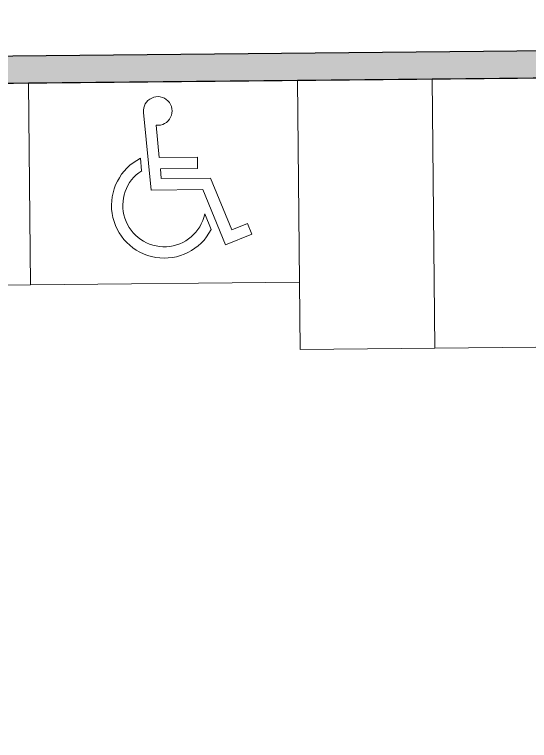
# Model space of a CAD drawing. Header units: millimetres. Extents: x -331961 to 300627, y -148243 to 59350.
# Drawn here: x -35129 to -31303, y -5303 to 90 of the extents above; entities that cross this region are included whole.
import ezdxf

# ---------------------------------------------------------------- set-up
doc = ezdxf.new("R2010")
doc.units = ezdxf.units.MM
doc.header["$LTSCALE"] = 100
doc.header["$MEASUREMENT"] = 0
doc.layers.add('7', color=7, linetype='Continuous')
doc.layers.add('dapbao', color=8, linetype='Continuous')
for name, color, linetype, lineweight in [('8', 8, 'Continuous', 5), ('ARC-PAKING-AR', 8, 'Continuous', 5), ('ARC-VIEW', 90, 'Continuous', 5), ('ARC_TEXT', 255, 'Continuous', 5)]:
    doc.layers.add(name, color=color, linetype=linetype, lineweight=lineweight)

# ---------------------------------------------------------------- blocks, each defined once
blk = doc.blocks.new('disable')
at = {"layer": '8'}
blk.add_lwpolyline([(0, 0), (1.5, 0), (1.5, 2), (0, 2)], close=True, dxfattribs=at)
blk = doc.blocks.new('BIKE1X2')
at = {"layer": '8'}
blk.add_lwpolyline([(0, 0), (1, 0), (1, 2), (0, 2)], close=True, dxfattribs=at)
blk = doc.blocks.new('*U61')
at = {"layer": 'ARC-VIEW', "xscale": -1000, "yscale": 1000, "zscale": 1000, "rotation": 151.0973480734846}
blk.add_blockref('BIKE1X2', (45.6, 1117.1), dxfattribs=at)
blk = doc.blocks.new('*U62')
at = {"layer": 'ARC_TEXT'}
for p in [(-1750.9, 966.6), (-875.4, 483.3), (0, 0)]:
    blk.add_blockref('*U61', p, dxfattribs=at)
blk = doc.blocks.new('A$C0FC06FC7')
for p, q in [((983, 1690), (815, 3615)), ((1125, 3293), (1196, 2492)), ((756, 2171), (730, 2478)), ((2142, 2492), (1196, 2492)), ((2142, 2211), (2142, 2492)), ((1220, 2211), (1241, 1971)), ((2142, 2211), (1220, 2211)), ((2458, 1971), (1241, 1971)), ((2971, 680), (2458, 1971)), ((2267, 1690), (983, 1690)), ((2814, 314), (2267, 1690)), ((2460, 695), (2306, 1083)), ((3363, 835), (2971, 680)), ((3467, 574), (3363, 835)), ((3467, 574), (2814, 314))]:
    blk.add_line(p, q)
for centre, radius, start, end in [((1169, 3645), 355, 263.0201, 184.9956), ((1306, 1306), 1306, 116.1872, 332.1153), ((1306, 1306), 1025, 122.4297, 347.4422)]:
    blk.add_arc(centre, radius, start, end)

msp = doc.modelspace()

# ---------------------------------------------------------------- hatches: boundary and pattern name
at = {"layer": '8'}
h = msp.add_hatch(dxfattribs=at)
h.set_pattern_fill('GRASS', color=256, scale=20, angle=-59.1573672)
h.set_pattern_definition([(108.0869, (-69673.9, -104960.76), (-452.9806, 229.94035), [95.25, -623.1705]), (63.0869, (-69673.9, -104960.76), (-452.9806, 229.9403), [95.25, -412.75]), (153.0869, (-69673.9, -104960.76), (-229.9403, -452.9806), [95.25, -412.75])])
h.paths.add_polyline_path([(-181745.8557, -9792.7772), (-181698.4875, -10381.6301), (-187187.6752, -10821.3833), (-187234.8991, -10234.3239)])
h.paths.add_polyline_path([(-187235.7846, -10223.3152), (-187247.812, -10073.7981), (-181758.6243, -9634.0451), (-181745.8557, -9792.7772), (-187234.8991, -10234.3239)])
edge = h.paths.add_edge_path()
edge.add_line((71411.7487, -3307.3936), (72638.3826, -3352.2453))
edge.add_arc((73011.095, 6840.9429), 10200, 267.90592163, 313.3056848)
edge.add_line((80007.1787, -581.6451), (83070.5844, 2305.7363))
edge.add_arc((86362.859, -1187.2463), 4800, 65.2419398, 133.3056846, ccw=False)
edge.add_arc((84268.9215, -5727.6676), 9800, 48.42824171, 65.24193945, ccw=False)
edge.add_arc((80951.1275, -9468.288), 14799.9998, 16.50865338, 48.42820818, ccw=False)
edge.add_line((95141.0244, -5262.7178), (95332.825, -5205.8724))
edge.add_line((95332.825, -5205.8724), (95039.8727, -20178.5351))
edge.add_line((95039.8727, -20178.5351), (94266.5218, -20878.4228))
edge.add_line((94266.5218, -20878.4228), (61853.8842, -18726.0049))
edge.add_line((61853.8842, -18726.0049), (14676.488, -17814.8278))
edge.add_line((14676.488, -17814.8278), (-17714.1388, -17924.7076))
edge.add_line((-17714.1388, -17924.7076), (-46801.4611, -19162.4168))
edge.add_line((-46801.4611, -19162.4168), (-104370.427, -22254.2094))
edge.add_line((-104370.427, -22254.2094), (-119940.96, -23282.9324))
edge.add_line((-119940.96, -23282.9324), (-199150.1446, -29328.4094))
edge.add_line((-199150.1446, -29328.4094), (-199401.797, -17785.0166))
edge.add_line((-199401.797, -17785.0166), (-199401.3195, -17776.9405))
edge.add_line((-199401.3195, -17776.9405), (-199201.6682, -17788.7458))
edge.add_line((-199201.6682, -17788.7458), (-199034.6607, -14964.3157))
edge.add_arc((-189251.7478, -15542.7757), 9800, 121.61630816, 176.61606189, ccw=False)
edge.add_line((-194389.1853, -7197.3137), (-193361.7886, -6564.8518))
edge.add_line((-193361.7886, -6564.8518), (-192011.9906, -6166.7884))
edge.add_line((-192011.9906, -6166.7884), (-187618.0592, -5757.9186))
edge.add_line((-187618.0592, -5757.9186), (-184043.1897, -5476.34))
edge.add_arc((-183695.3981, -9762.2517), 4299.9997, 31.8665762, 94.639252, ccw=False)
edge.add_line((-180043.4951, -7492.097), (-179182.6167, -8876.9561))
edge.add_arc((-172612.5231, -5582.0553), 7350, 206.633757, 274.31486352)
edge.add_line((-172059.5282, -12911.2229), (-170803.606, -12816.462))
edge.add_line((-170803.606, -12816.462), (-170758.4667, -13414.7203))
edge.add_line((-170758.4667, -13414.7203), (-78670.3974, -6466.6051))
edge.add_line((-78670.3974, -6466.6051), (-78555.6661, -9918.0349))
edge.add_line((-78555.6661, -9918.0349), (-72552.1217, -9533.6924))
edge.add_line((-72552.1217, -9533.6924), (-71157.8961, -9464.9815))
edge.add_line((-71157.8961, -9464.9815), (-40271.7931, -8297.4975))
edge.add_line((-40271.7931, -8297.4975), (-38875.3033, -8266.9361))
edge.add_line((-38875.3033, -8266.9361), (-15626.1175, -7899.8873))
edge.add_line((-15626.1175, -7899.8873), (-14227.8574, -7889.7268))
edge.add_line((-14227.8574, -7889.7268), (9280.7572, -7864.1651))
edge.add_line((9280.7572, -7864.1651), (10678.91, -7870.0605))
edge.add_line((10678.91, -7870.0605), (46407.1829, -8486.7715))
edge.add_line((46407.1829, -8486.7715), (47805.1876, -8525.8225))
edge.add_line((47805.1876, -8525.8225), (71191.2211, -9338.5304))
edge.add_line((71191.2211, -9338.5304), (71411.7487, -3307.3936))
h = msp.add_hatch(dxfattribs=at)
h.set_pattern_fill('ACAD_ISO07W100', color=256, scale=20, angle=-30.340368)
h.set_pattern_definition([(46.9039, (-65747.46, -120.39), (-73.02089, 68.3224), [10, -60])])
h.paths.add_polyline_path([(-39136.4198, -459.1183), (-23897.1746, -307.4407), (-23901.8269, -107.4771), (-39141.0721, -259.1547)])

# ---------------------------------------------------------------- linework, layer by layer
at = {"layer": '7', "flags": 128}
msp.add_lwpolyline([(-39136.4198, -459.1183), (-23897.1746, -307.4407), (-23901.8269, -107.4771), (-39141.0721, -259.1547)], close=True, dxfattribs=at)

# ---------------------------------------------------------------- block references
at = {"layer": 'ARC-PAKING-AR', "xscale": 0.2999999999999999, "yscale": 0.2999999999999999, "zscale": 0.2999999999999999, "rotation": 0.5702513909144283}
msp.add_blockref('A$C0FC06FC7', (-34404.5819, -1723.6413, 0.1904), dxfattribs=at)
at = {"layer": 'ARC_TEXT', "extrusion": (3.0716e-09, 8.65805e-12, -1), "zscale": -0.9999999999999996, "rotation": 28.33248298342883}
msp.add_blockref('*U62', (32516.287, -1393.2778, -0.0001), dxfattribs=at)
at = {"layer": 'dapbao', "xscale": 999.9999999999991, "yscale": 999.9999999999991, "zscale": 999.9999999999991, "rotation": 270.5702513909143}
for p in [(-37026.0153, -438.1133, 0.1904), (-35026.1143, -418.2081, 0.1904)]:
    msp.add_blockref('disable', p, dxfattribs=at)

doc.saveas('drawing.dxf')
